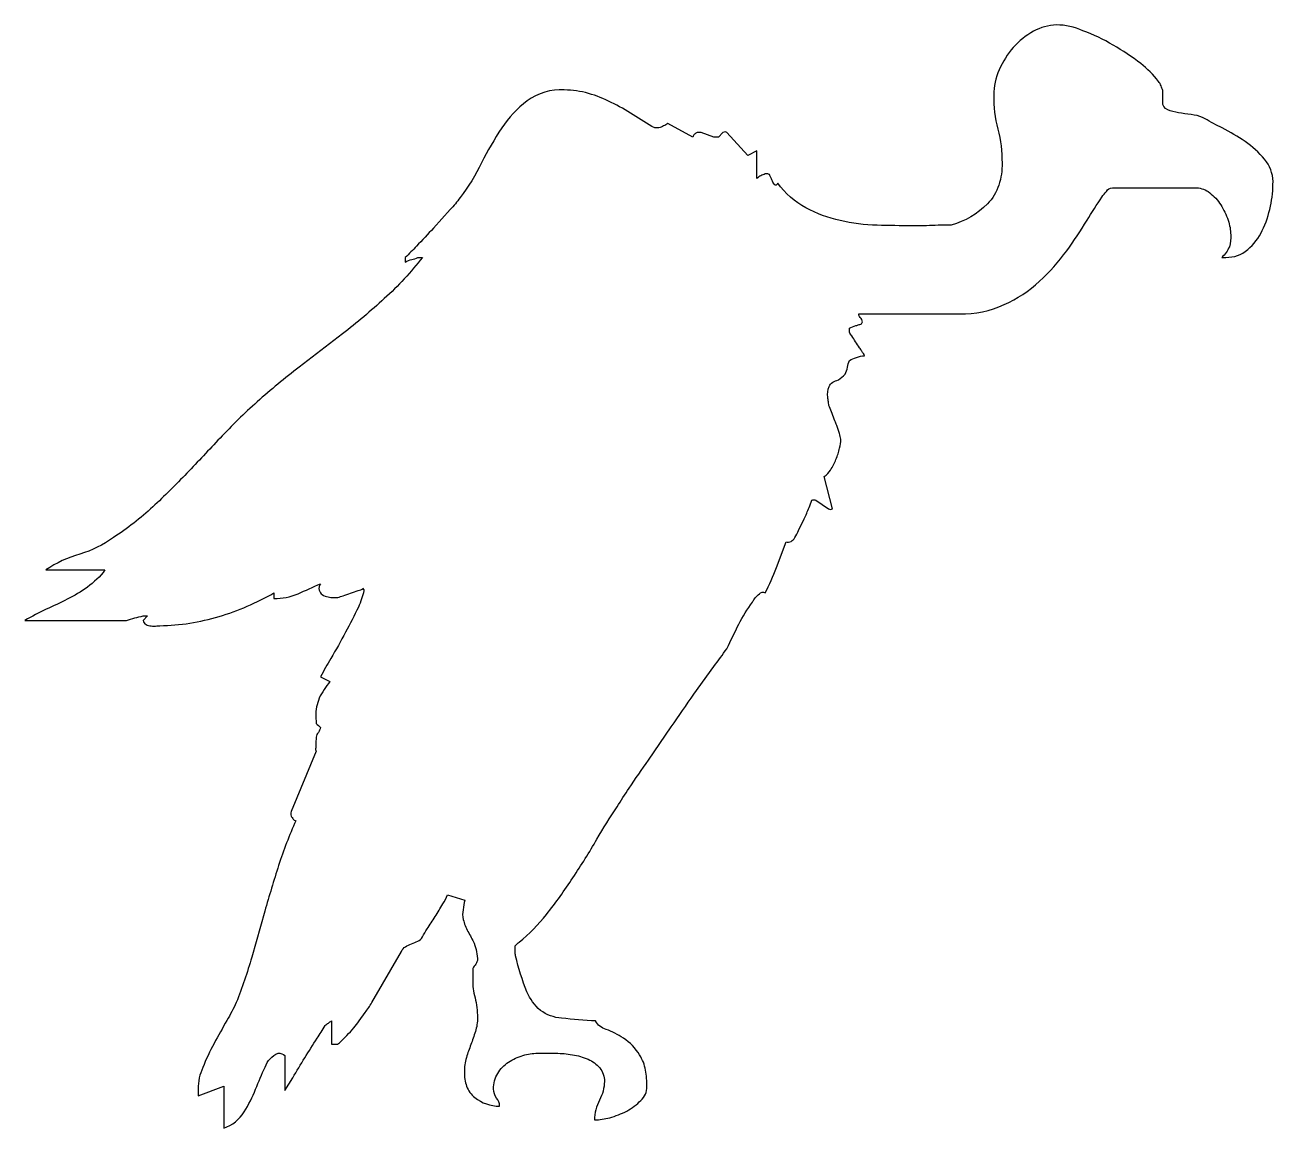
# Model space of a CAD drawing. Extents: x 2 to 228, y 11 to 210.
import ezdxf

# ---------------------------------------------------------------- set-up
doc = ezdxf.new("R2010")
doc.units = 0
doc.header["$MEASUREMENT"] = 0
doc.layers.add('_____1', color=7, linetype='Continuous')

msp = doc.modelspace()

# ---------------------------------------------------------------- linework, layer by layer
at = {"layer": '_____1', "color": 0}
msp.add_lwpolyline([(37.4029, 103.0918, 0.05729), (47.3204, 107.3513), (47.3195, 106.3126, 0.09884), (51.6584, 107.1946, 0.0093), (55.7201, 109.0104, 0.24011), (55.4757, 107.8188, 0.14695), (56.0463, 107.0362, 0.10804), (57.0891, 106.6208, 0.05393), (58.0737, 106.5182), (58.8286, 106.5182, -0.00613), (59.7804, 106.8278, 0.01288), (61.1448, 107.3004, -0.01159), (62.5119, 107.7648, 0.11945), (63.454, 108.182, 0.62472), (63.5557, 107.9736), (63.5552, 107.7648, -0.05313), (62.5609, 104.8018, -0.01015), (60.2498, 100.23, -0.00527), (57.6029, 95.5094, 0.01087), (55.7201, 92.1879), (57.4185, 91.3516, 0.053), (55.4757, 88.341, 0.09372), (54.8663, 85.1184), (54.9638, 83.7706, 0.03337), (55.7201, 83.0438, -0.05276), (55.3403, 82.1637, 0.20643), (54.9638, 81.2817, 0.03599), (54.8663, 79.9288, 0.01358), (54.87739, 79.35186, 0.2814), (54.9638, 78.7862), (50.4326, 67.8754, 0.11377), (50.3379, 67.4646, 0.04797), (50.4326, 67.0525, 0.05818), (50.8041, 66.529, 0.29978), (51.2768, 66.2176, 0.02855), (48.1654, 58.1691, 0.00559), (45.6617, 49.9103), (43.3035, 41.6006, -0.02369), (40.5175, 33.3959, -0.02164), (38.8176, 30.1751, 0.00251), (36.508, 26.0187, 0.03209), (34.4773, 21.6585, 0.10929), (33.6267, 17.8135), (33.6267, 16.5683), (38.2544, 18.3337), (38.2535, 10.7463, 0.17717), (41.9373, 13.6538, 0.0443), (44.0122, 17.7631, -0.01429), (45.7125, 21.7629, -0.21026), (48.0726, 24.2551, -0.18679), (49.2951, 23.8379), (49.2946, 17.5007), (50.7145, 19.8344, -0.00507), (52.8874, 23.4239, -0.00373), (55.101, 26.9557, 0.02189), (56.5596, 29.2363, -0.03399), (57.1316, 29.7071, -0.04273), (57.7008, 30.0725), (57.7008, 25.9124), (58.8286, 25.9124, 0.0481), (59.3974, 26.3837, 0.0033), (60.4813, 27.4773, 0.01146), (61.7149, 28.8186, 0.02557), (62.7014, 30.0721), (63.7816, 31.6305, 0.0453), (64.9639, 33.3955), (70.3471, 42.6388, -0.16726), (71.0577, 43.4705, -0.0491), (72.142, 43.987, 0.01539), (73.2712, 44.4546, 0.16068), (74.1255, 45.2373, -0.01621), (74.9697, 46.6894, 0.00232), (76.3909, 48.9192, 0.00456), (77.8024, 51.2063, 0.06637), (78.6553, 52.8164), (81.7647, 51.8808, 0.03422), (81.4421, 50.1526, 0.11036), (81.4894, 48.4027, 0.0735), (82.334, 46.2219, -0.00993), (83.4632, 44.0896, -0.09144), (84.037, 40.9783, -0.05693), (83.6069, 40.1471, 0.23123), (83.1869, 39.3127), (83.1864, 37.5505, 0.07266), (83.6069, 34.2775, -0.05981), (84.037, 30.6949, -0.08292), (83.6591, 28.1491, -0.01506), (82.8505, 25.8098, 0.01881), (82.0568, 23.471, 0.07113), (81.6788, 20.8273, 0.10029), (82.0929, 18.31431, 0.13842), (83.563, 16.2537, 0.17025), (87.998, 14.6985, 0.23086), (87.4745, 16.1525, -0.1539), (86.958, 17.8135, -0.14446), (87.7143, 20.6152, -0.11782), (89.6507, 22.6431, -0.07394), (92.2505, 23.8379, -0.07855), (94.8896, 24.2551), (98.1932, 24.2551, -0.03865), (101.1645, 23.9894, -0.07299), (103.999, 23.1615, -0.10999), (106.1211, 21.6049, -0.16799), (106.9653, 19.1631, -0.10517), (106.0772, 15.7921, 0.12561), (105.1758, 12.2017, 0.05015), (107.911, 12.6189, 0.05774), (110.9831, 13.8137, 0.08105), (113.5326, 15.7353, 0.21011), (114.6165, 18.2275, 0.05503), (114.3577, 21.18481, 0.10734), (113.296, 23.9418, 0.11698), (110.3686, 26.9557, 0.05751), (107.254, 28.5631, -0.07532), (106.15322, 29.13139, -0.16108), (105.368, 30.0721, -0.02068), (99.2313, 30.5891, -0.14527), (95.409, 31.9923, -0.10822), (92.951, 35.3143, -0.03252), (90.9254, 41.8076, -0.05391), (90.8321, 42.6388, -0.05591), (90.8746, 43.6253, -0.09518), (91.5852, 44.2984, 0.05321), (96.4947, 49.2874, 0.01971), (101.2606, 55.9347, 0.01519), (105.5995, 62.8878, -0.0206), (109.2394, 68.7084, -0.01028), (111.4021, 72.0854, -0.00426), (114.9002, 77.1742), (119.0039, 83.1478, -0.00497), (123.1118, 89.0678), (126.699, 94.0522, -0.00407), (129.0609, 97.2716, -0.0072), (131.1798, 101.6868, -0.03844), (133.6868, 105.6884, -0.04764), (134.0125, 106.2572, -0.05571), (134.9075, 107.1946, -0.37722), (135.9507, 107.3508, 0.03187), (137.9818, 111.9199), (139.7209, 116.5928, 0.24664), (140.6205, 116.6482, 0.11093), (141.3311, 117.3246, 0.01654), (141.9881, 118.622), (142.9824, 120.6938, 0.01943), (143.882, 122.7766, 0.04069), (144.35, 124.074, -0.13158), (144.7279, 124.1752, -0.03025), (145.1049, 124.0744), (147.3707, 122.5128), (147.745, 122.4102, 0.00939), (148.1215, 122.5128), (146.6153, 128.333, 0.09972), (147.745, 129.5278, 0.04611), (148.7374, 131.448, 0.04416), (149.3991, 133.4721, 0.07416), (149.6324, 135.0795, 0.0215), (149.3505, 136.1228, 0.0292), (148.8747, 137.5699, -0.01307), (148.5517, 138.4062, 0.01114), (148.0319, 139.7054, -0.01948), (147.556, 140.9524, -0.10187), (147.3703, 141.8372, -0.05425), (147.2737, 142.6638, -0.14123), (147.5135, 144.5835, -0.21346), (148.1738, 145.3611, -0.00918), (149.1662, 145.8324, 0.07723), (150.3855, 146.8197, 0.04955), (150.8175, 148.0668, -0.08116), (151.1465, 149.3105, -0.05795), (152.418, 149.8289, -0.1043), (153.8817, 150.1436, 0.21462), (153.6959, 150.5622, -0.10247), (153.409, 150.9715, -0.00639), (152.9835, 151.5939, 0.01072), (152.276, 152.6876, 0.01408), (151.5706, 153.7262, -0.06804), (151.1469, 154.4026), (151.14673, 154.714), (151.1465, 155.1294, -0.06193), (152.3251, 155.5988, 0.02284), (152.8995, 155.77036, 0.32979), (153.409, 156.065, 0.26496), (153.48982, 156.48624, 0.05277), (153.2718, 156.8948, -0.24272), (152.8486, 157.7227), (171.0614, 157.7227, 0.11181), (179.0873, 159.3851, 0.08231), (185.4522, 163.5984, 0.05296), (190.3696, 169.1062, 0.01924), (194.0433, 174.604, -0.01594), (196.7359, 178.8107, -0.04752), (197.53719, 179.82879, -0.2738), (198.6256, 180.4731), (213.8209, 180.4731, -0.15617), (216.1763, 179.5916, -0.07491), (218.1667, 177.4057, -0.06613), (219.4867, 174.6039, -0.09036), (219.958, 171.9583, -0.07943), (219.7215, 169.8265, -0.10198), (218.3562, 167.9082), (219.1088, 167.9082, 0.18207), (223.0254, 169.3068, 0.1019), (225.6673, 172.7378, 0.0619), (227.1329, 177.1451, 0.05235), (227.6023, 181.6162, 0.16827), (226.0896, 185.6127, 0.07308), (222.5495, 188.8331, 0.03271), (218.4467, 191.28, -0.02957), (215.3368, 192.9424, 0.09903), (213.3907, 193.6123, -0.00245), (211.0843, 193.9237, -0.04917), (209.013, 194.3945, -0.22065), (207.687, 195.5339), (207.687, 195.8453), (207.687, 196.7795), (207.687, 197.5063), (207.686, 198.0261, 0.04728), (207.401, 198.8541, 0.11634), (206.9297, 199.6885, 0.0628), (203.7204, 202.9093, 0.02741), (198.7683, 206.2332, 0.04431), (193.2919, 208.8325, 0.10748), (188.5242, 209.8693, 0.11799), (184.3761, 208.7267, 0.08194), (180.7349, 205.8155, 0.07501), (178.1891, 201.7621, 0.10725), (177.198, 197.1949, 0.06978), (177.9493, 191.0679, -0.06144), (178.7056, 184.9363, -0.08797), (178.1205, 180.97671, -0.1122), (176.0638, 177.5637, -0.12539), (169.551, 173.7205), (168.1385, 173.7205, 0.01404), (166.1569, 173.6683, -0.0105), (163.9807, 173.6226), (162.5743, 173.6226, -0.01009), (156.1475, 173.7205, -0.04964), (149.497, 174.5503, -0.06361), (143.3067, 176.8402, -0.10706), (138.2133, 181.3029, -0.10185), (138.00739, 181.0156, -0.41823), (137.6917, 180.9947, -0.08124), (137.2694, 181.6679, 0.03887), (136.8457, 182.5532, 0.40298), (136.4169, 182.9658), (135.9507, 182.9658, 0.05418), (135.1962, 182.6525, 0.10467), (134.4422, 182.1346), (134.4422, 187.1222), (132.8311, 186.2891), (129.0609, 190.4451, 0.17487), (128.7754, 190.5481, 0.03474), (128.3046, 190.4451), (127.552, 189.6125), (127.1726, 189.6125), (126.6995, 189.6125), (124.4309, 190.4451), (124.0525, 190.4451), (123.6774, 190.4451, 0.08486), (123.2092, 190.1322, 0.25872), (122.921, 189.6125), (118.3931, 192.1093, -0.0654), (117.6368, 191.6431, -0.04305), (116.7876, 191.28), (116.508, 191.28), (116.0312, 191.28, -0.01781), (112.1146, 193.6645, 0.0296), (108.1975, 195.8943, 0.04355), (104.0901, 197.5063, 0.07078), (99.7026, 198.1305, 0.18075), (92.9986, 196.16, 0.08352), (88.4198, 191.28, 0.03003), (84.7883, 184.9913, -0.04775), (80.9174, 178.7063, -0.02783), (79.1229, 176.5274), (76.1058, 173.2021, -0.00641), (73.0384, 169.9291, -0.01981), (71.0161, 167.9082), (71.0156, 167.0705, -0.04733), (72.1859, 167.54, 0.08264), (73.2712, 167.9082), (73.7462, 167.9082), (74.1255, 167.9082, -0.0424), (67.2357, 160.4787, -0.01991), (59.6843, 154.0893), (51.8931, 148.1157, 0.01848), (44.2909, 141.8372, 0.02265), (37.5905, 135.2879, -0.00291), (31.6021, 128.954, -0.01377), (25.4585, 122.881, -0.04268), (18.3358, 117.3246, -0.08633), (12.2985, 114.3644, 0.07677), (6.1604, 111.4975), (16.8231, 111.4975, -0.07814), (13.6642, 108.3876, -0.04215), (10.0332, 106.2068, -0.01139), (6.2089, 104.3943, 0.02661), (2.3884, 102.3604), (20.6959, 102.3599, -0.02316), (22.2053, 102.8312, -0.00835), (23.7148, 103.1981), (24.0913, 103.1981), (24.4725, 103.1981), (23.7148, 102.3599, 0.25187), (24.2364, 101.6332, 0.08369), (25.1799, 101.3791, 0.05955), (26.1709, 101.3791, -0.03977), (26.7383, 101.4243, 0.06963), (37.4029, 103.0918)], format="xyb", dxfattribs=at)

doc.saveas('drawing.dxf')
